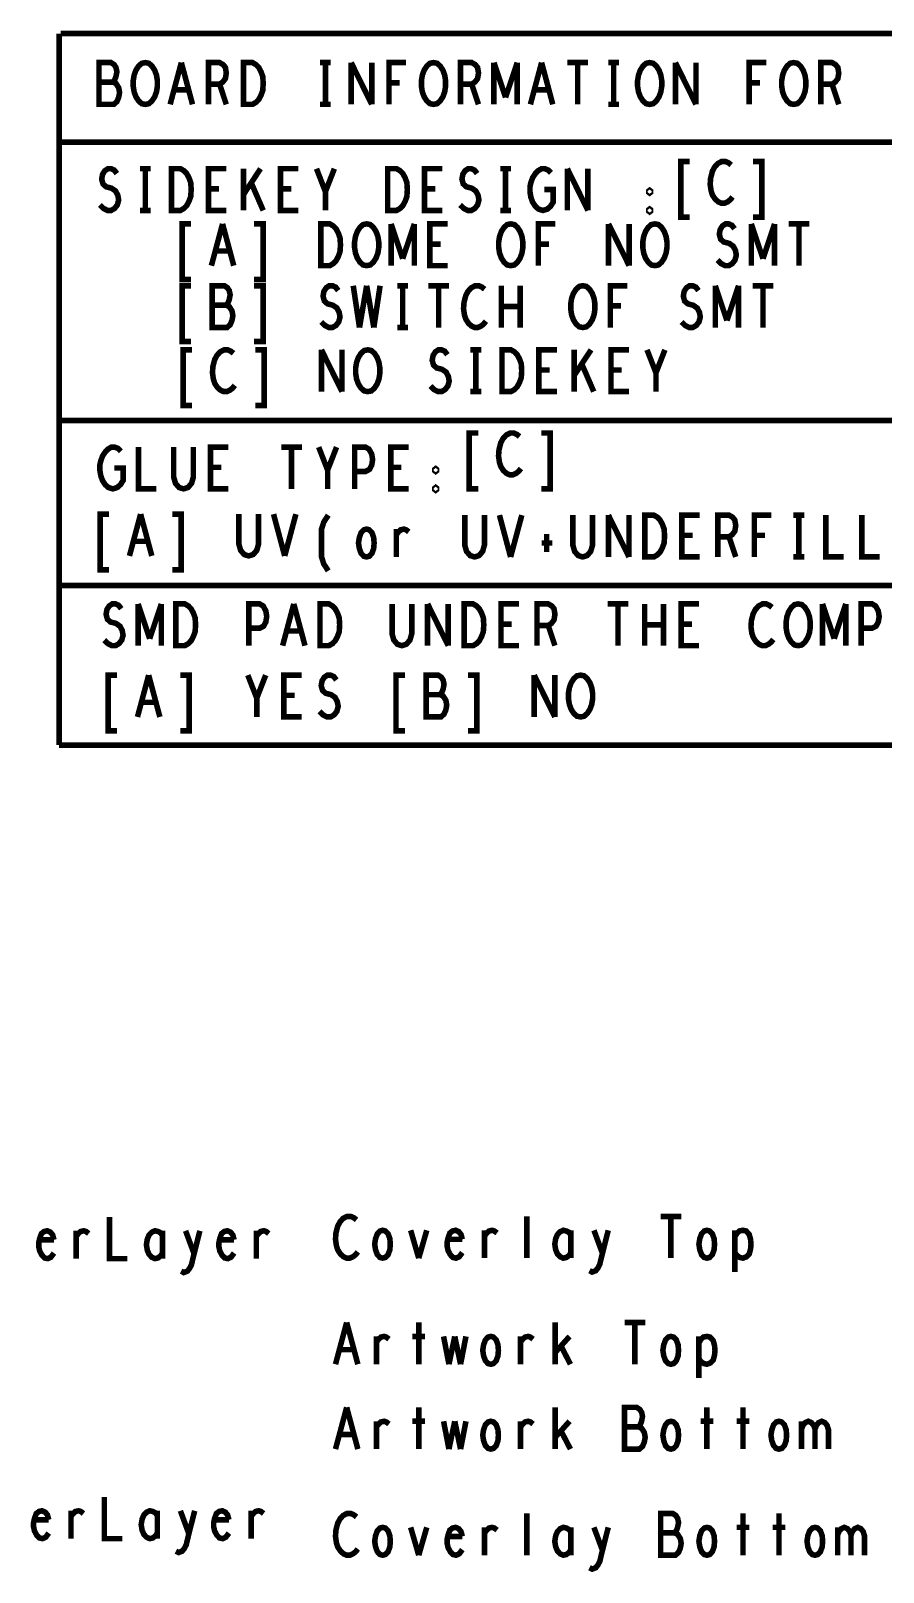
# Model space of a CAD drawing. Extents: x -81 to 328, y -202 to 89.
# Drawn here: x 165 to 195.7, y -7.6 to 47.8 of the extents above; entities that cross this region are included whole.
import ezdxf

# ---------------------------------------------------------------- set-up
doc = ezdxf.new("R2010")
doc.units = 0

msp = doc.modelspace()

# ---------------------------------------------------------------- linework, layer by layer
for points, const_width in [([(166.047, 47.676), (166.047, 22.127)], 0.203), ([(211.986, 47.679), (166.101, 47.679)], 0.203), ([(167.982, 45.939), (168.046, 46.014), (168.094, 46.139), (168.127, 46.314), (168.094, 46.464), (168.03, 46.564), (167.918, 46.639), (167.483, 46.639), (167.483, 45.139), (168.014, 45.139), (168.127, 45.239), (168.191, 45.389), (168.223, 45.564), (168.191, 45.739), (168.094, 45.889), (167.982, 45.939), (167.483, 45.939)], 0.2), ([(170.041, 45.139), (170.443, 46.639)], 0.2), ([(170.443, 46.639), (170.845, 45.139)], 0.2), ([(171.416, 45.139), (171.416, 46.639), (171.818, 46.639), (171.947, 46.564), (172.027, 46.464), (172.059, 46.264), (172.027, 46.064), (171.931, 45.939), (171.818, 45.864), (171.416, 45.864)], 0.2), ([(175.43, 46.639), (175.815, 46.639)], 0.2), ([(175.622, 46.639), (175.622, 45.139)], 0.2), ([(176.547, 45.139), (176.547, 46.639)], 0.2), ([(176.547, 46.639), (177.287, 45.139)], 0.2), ([(177.287, 45.139), (177.287, 46.639)], 0.2), ([(177.907, 45.139), (177.907, 46.639), (178.518, 46.639)], 0.2), ([(180.48, 45.139), (180.48, 46.639), (180.882, 46.639), (181.011, 46.564), (181.091, 46.464), (181.124, 46.264), (181.091, 46.064), (180.995, 45.939), (180.882, 45.864), (180.48, 45.864)], 0.2), ([(181.679, 45.139), (181.679, 46.639)], 0.2), ([(181.679, 46.639), (182.097, 45.389)], 0.2), ([(182.097, 45.389), (182.515, 46.639)], 0.2), ([(182.515, 46.639), (182.515, 45.139)], 0.2), ([(182.99, 45.139), (183.392, 46.639)], 0.2), ([(183.392, 46.639), (183.794, 45.139)], 0.2), ([(184.317, 46.639), (185.057, 46.639)], 0.2), ([(184.687, 46.639), (184.687, 45.139)], 0.2), ([(185.789, 46.639), (186.175, 46.639)], 0.2), ([(185.981, 46.639), (185.981, 45.139)], 0.2), ([(188.201, 45.139), (188.201, 46.639)], 0.2), ([(188.201, 46.639), (188.941, 45.139)], 0.2), ([(188.941, 45.139), (188.941, 46.639)], 0.2), ([(190.855, 45.139), (190.855, 46.639), (191.467, 46.639)], 0.2), ([(193.429, 45.139), (193.429, 46.639), (193.831, 46.639), (193.96, 46.564), (194.04, 46.464), (194.073, 46.264), (194.04, 46.064), (193.944, 45.939), (193.831, 45.864), (193.429, 45.864)], 0.2), ([(171.818, 45.864), (172.059, 45.139)], 0.2), ([(178.293, 45.914), (177.907, 45.914)], 0.2), ([(180.882, 45.864), (181.124, 45.139)], 0.2), ([(191.242, 45.914), (190.855, 45.914)], 0.2), ([(193.831, 45.864), (194.073, 45.139)], 0.2), ([(170.7, 45.664), (170.185, 45.664)], 0.2), ([(183.649, 45.664), (183.134, 45.664)], 0.2), ([(175.43, 45.139), (175.815, 45.139)], 0.2), ([(185.789, 45.139), (186.175, 45.139)], 0.2), ([(166.058, 43.787), (211.986, 43.787)], 0.203), ([(188.719, 43.09), (188.398, 43.09), (188.398, 41.089), (188.719, 41.089)], 0.2), ([(190.207, 42.965), (190.111, 43.04), (189.998, 43.09), (189.869, 43.09), (189.725, 43.015), (189.612, 42.89), (189.532, 42.74), (189.467, 42.49), (189.451, 42.265), (189.483, 42.04), (189.532, 41.889), (189.628, 41.739), (189.741, 41.639), (189.853, 41.589), (189.966, 41.589), (190.079, 41.639), (190.175, 41.714), (190.255, 41.814)], 0.2), ([(190.987, 41.089), (191.309, 41.089), (191.309, 43.09), (190.987, 43.09)], 0.2), ([(167.515, 41.529), (167.644, 41.404), (167.789, 41.329), (167.918, 41.329), (168.046, 41.404), (168.143, 41.529), (168.191, 41.704), (168.159, 41.879), (168.078, 42.029), (167.934, 42.129), (167.74, 42.179), (167.628, 42.279), (167.58, 42.454), (167.612, 42.629), (167.692, 42.754), (167.805, 42.829), (167.918, 42.829), (168.03, 42.779), (168.127, 42.654)], 0.2), ([(168.955, 42.829), (169.341, 42.829)], 0.2), ([(169.148, 42.829), (169.148, 41.329)], 0.2), ([(172.059, 41.329), (171.416, 41.329), (171.416, 42.829), (172.059, 42.829)], 0.2), ([(172.679, 41.329), (172.679, 42.829)], 0.2), ([(173.29, 42.829), (172.679, 41.904)], 0.2), ([(174.649, 41.329), (174.006, 41.329), (174.006, 42.829), (174.649, 42.829)], 0.2), ([(175.622, 41.329), (175.622, 42.004), (175.301, 42.829)], 0.2), ([(175.944, 42.829), (175.622, 42.004)], 0.2), ([(179.829, 41.329), (179.185, 41.329), (179.185, 42.829), (179.829, 42.829)], 0.2), ([(180.464, 41.529), (180.593, 41.404), (180.738, 41.329), (180.866, 41.329), (180.995, 41.404), (181.091, 41.529), (181.14, 41.704), (181.108, 41.879), (181.027, 42.029), (180.882, 42.129), (180.689, 42.179), (180.577, 42.279), (180.529, 42.454), (180.561, 42.629), (180.641, 42.754), (180.754, 42.829), (180.866, 42.829), (180.979, 42.779), (181.075, 42.654)], 0.2), ([(181.904, 42.829), (182.29, 42.829)], 0.2), ([(182.097, 42.829), (182.097, 41.329)], 0.2), ([(183.488, 42.079), (183.81, 42.079), (183.81, 41.629), (183.714, 41.479), (183.601, 41.379), (183.44, 41.329), (183.279, 41.379), (183.167, 41.479), (183.07, 41.629), (183.006, 41.804), (182.974, 42.004), (182.974, 42.179), (183.006, 42.329), (183.07, 42.504), (183.167, 42.654), (183.263, 42.754), (183.392, 42.829), (183.504, 42.829), (183.633, 42.779), (183.73, 42.679)], 0.2), ([(184.317, 41.329), (184.317, 42.829)], 0.2), ([(184.317, 42.829), (185.057, 41.329)], 0.2), ([(185.057, 41.329), (185.057, 42.829)], 0.2), ([(171.802, 42.104), (171.416, 42.104)], 0.2), ([(173.386, 41.329), (172.952, 42.329)], 0.2), ([(174.392, 42.104), (174.006, 42.104)], 0.2), ([(179.572, 42.104), (179.185, 42.104)], 0.2), ([(168.955, 41.329), (169.341, 41.329)], 0.2), ([(181.904, 41.329), (182.29, 41.329)], 0.2), ([(170.791, 40.847), (170.469, 40.847), (170.469, 38.847), (170.791, 38.847)], 0.2), ([(171.523, 39.347), (171.925, 40.847)], 0.2), ([(171.925, 40.847), (172.327, 39.347)], 0.2), ([(173.059, 38.847), (173.381, 38.847), (173.381, 40.847), (173.059, 40.847)], 0.2), ([(177.981, 39.347), (177.981, 40.847)], 0.2), ([(177.981, 40.847), (178.399, 39.597)], 0.2), ([(178.399, 39.597), (178.818, 40.847)], 0.2), ([(178.818, 40.847), (178.818, 39.347)], 0.2), ([(180.016, 39.347), (179.373, 39.347), (179.373, 40.847), (180.016, 40.847)], 0.2), ([(183.273, 39.347), (183.273, 40.847), (183.885, 40.847)], 0.2), ([(185.799, 39.347), (185.799, 40.847)], 0.2), ([(185.799, 40.847), (186.539, 39.347)], 0.2), ([(186.539, 39.347), (186.539, 40.847)], 0.2), ([(189.716, 39.547), (189.844, 39.422), (189.989, 39.347), (190.118, 39.347), (190.246, 39.422), (190.343, 39.547), (190.391, 39.722), (190.359, 39.897), (190.279, 40.047), (190.134, 40.147), (189.941, 40.197), (189.828, 40.297), (189.78, 40.472), (189.812, 40.647), (189.893, 40.772), (190.005, 40.847), (190.118, 40.847), (190.23, 40.797), (190.327, 40.672)], 0.2), ([(190.93, 39.347), (190.93, 40.847)], 0.2), ([(190.93, 40.847), (191.348, 39.597)], 0.2), ([(191.348, 39.597), (191.767, 40.847)], 0.2), ([(191.767, 40.847), (191.767, 39.347)], 0.2), ([(192.273, 40.847), (193.013, 40.847)], 0.2), ([(192.643, 40.847), (192.643, 39.347)], 0.2), ([(172.182, 39.872), (171.668, 39.872)], 0.2), ([(179.759, 40.122), (179.373, 40.122)], 0.2), ([(183.659, 40.122), (183.273, 40.122)], 0.2), ([(170.791, 38.626), (170.469, 38.626), (170.469, 36.626), (170.791, 36.626)], 0.2), ([(172.054, 37.926), (172.118, 38.001), (172.166, 38.126), (172.198, 38.301), (172.166, 38.451), (172.102, 38.551), (171.989, 38.626), (171.555, 38.626), (171.555, 37.126), (172.086, 37.126), (172.198, 37.226), (172.263, 37.376), (172.295, 37.551), (172.263, 37.726), (172.166, 37.876), (172.054, 37.926), (171.555, 37.926)], 0.2), ([(173.059, 36.626), (173.381, 36.626), (173.381, 38.626), (173.059, 38.626)], 0.2), ([(175.472, 37.326), (175.601, 37.201), (175.745, 37.126), (175.874, 37.126), (176.003, 37.201), (176.099, 37.326), (176.147, 37.501), (176.115, 37.676), (176.035, 37.826), (175.89, 37.926), (175.697, 37.976), (175.585, 38.076), (175.536, 38.251), (175.569, 38.426), (175.649, 38.551), (175.762, 38.626), (175.874, 38.626), (175.987, 38.576), (176.083, 38.451)], 0.2), ([(176.622, 38.626), (176.847, 37.126)], 0.2), ([(176.847, 37.126), (177.104, 38.626)], 0.2), ([(177.104, 38.626), (177.362, 37.126)], 0.2), ([(177.362, 37.126), (177.587, 38.626)], 0.2), ([(178.207, 38.626), (178.592, 38.626)], 0.2), ([(178.399, 38.626), (178.399, 37.126)], 0.2), ([(179.324, 38.626), (180.064, 38.626)], 0.2), ([(179.694, 38.626), (179.694, 37.126)], 0.2), ([(181.343, 38.501), (181.247, 38.576), (181.134, 38.626), (181.005, 38.626), (180.861, 38.551), (180.748, 38.426), (180.668, 38.276), (180.603, 38.026), (180.587, 37.801), (180.619, 37.576), (180.668, 37.426), (180.764, 37.276), (180.877, 37.176), (180.989, 37.126), (181.102, 37.126), (181.214, 37.176), (181.311, 37.251), (181.391, 37.351)], 0.2), ([(181.946, 37.126), (181.946, 38.626)], 0.2), ([(182.622, 38.626), (182.622, 37.126)], 0.2), ([(185.863, 37.126), (185.863, 38.626), (186.475, 38.626)], 0.2), ([(188.421, 37.326), (188.549, 37.201), (188.694, 37.126), (188.823, 37.126), (188.952, 37.201), (189.048, 37.326), (189.096, 37.501), (189.064, 37.676), (188.984, 37.826), (188.839, 37.926), (188.646, 37.976), (188.533, 38.076), (188.485, 38.251), (188.517, 38.426), (188.598, 38.551), (188.71, 38.626), (188.823, 38.626), (188.936, 38.576), (189.032, 38.451)], 0.2), ([(189.635, 37.126), (189.635, 38.626)], 0.2), ([(189.635, 38.626), (190.053, 37.376)], 0.2), ([(190.053, 37.376), (190.472, 38.626)], 0.2), ([(190.472, 38.626), (190.472, 37.126)], 0.2), ([(190.978, 38.626), (191.718, 38.626)], 0.2), ([(191.348, 38.626), (191.348, 37.126)], 0.2), ([(182.622, 37.876), (181.946, 37.876)], 0.2), ([(186.249, 37.901), (185.863, 37.901)], 0.2), ([(178.207, 37.126), (178.592, 37.126)], 0.2), ([(170.83, 36.324), (170.508, 36.324), (170.508, 34.324), (170.83, 34.324)], 0.2), ([(172.318, 36.199), (172.222, 36.274), (172.109, 36.324), (171.98, 36.324), (171.835, 36.249), (171.723, 36.124), (171.642, 35.974), (171.578, 35.724), (171.562, 35.499), (171.594, 35.274), (171.642, 35.124), (171.739, 34.974), (171.851, 34.874), (171.964, 34.824), (172.077, 34.824), (172.189, 34.874), (172.286, 34.949), (172.366, 35.049)], 0.2), ([(173.098, 34.324), (173.42, 34.324), (173.42, 36.324), (173.098, 36.324)], 0.2), ([(175.479, 34.824), (175.479, 36.324)], 0.2), ([(175.479, 36.324), (176.219, 34.824)], 0.2), ([(176.219, 34.824), (176.219, 36.324)], 0.2), ([(179.396, 35.024), (179.524, 34.899), (179.669, 34.824), (179.798, 34.824), (179.926, 34.899), (180.023, 35.024), (180.071, 35.199), (180.039, 35.374), (179.959, 35.524), (179.814, 35.624), (179.621, 35.674), (179.508, 35.774), (179.46, 35.949), (179.492, 36.124), (179.573, 36.249), (179.685, 36.324), (179.798, 36.324), (179.91, 36.274), (180.007, 36.149)], 0.2), ([(180.835, 36.324), (181.221, 36.324)], 0.2), ([(181.028, 36.324), (181.028, 34.824)], 0.2), ([(183.94, 34.824), (183.296, 34.824), (183.296, 36.324), (183.94, 36.324)], 0.2), ([(184.559, 34.824), (184.559, 36.324)], 0.2), ([(185.17, 36.324), (184.559, 35.399)], 0.2), ([(186.53, 34.824), (185.886, 34.824), (185.886, 36.324), (186.53, 36.324)], 0.2), ([(187.503, 34.824), (187.503, 35.499), (187.181, 36.324)], 0.2), ([(187.825, 36.324), (187.503, 35.499)], 0.2), ([(183.683, 35.599), (183.296, 35.599)], 0.2), ([(185.267, 34.824), (184.833, 35.824)], 0.2), ([(186.272, 35.599), (185.886, 35.599)], 0.2), ([(180.835, 34.824), (181.221, 34.824)], 0.2), ([(166.101, 33.79), (211.976, 33.79)], 0.203), ([(181.113, 33.336), (180.791, 33.336), (180.791, 31.336), (181.113, 31.336)], 0.2), ([(182.6, 33.211), (182.504, 33.286), (182.391, 33.336), (182.263, 33.336), (182.118, 33.261), (182.005, 33.136), (181.925, 32.986), (181.861, 32.736), (181.845, 32.511), (181.877, 32.286), (181.925, 32.136), (182.021, 31.986), (182.134, 31.886), (182.246, 31.836), (182.359, 31.836), (182.472, 31.886), (182.568, 31.961), (182.649, 32.061)], 0.2), ([(183.381, 31.336), (183.702, 31.336), (183.702, 33.336), (183.381, 33.336)], 0.2), ([(168.029, 32.081), (168.35, 32.081), (168.35, 31.631), (168.254, 31.481), (168.141, 31.381), (167.98, 31.331), (167.819, 31.381), (167.707, 31.481), (167.61, 31.631), (167.546, 31.806), (167.514, 32.006), (167.514, 32.181), (167.546, 32.331), (167.61, 32.506), (167.707, 32.656), (167.803, 32.756), (167.932, 32.831), (168.045, 32.831), (168.173, 32.781), (168.27, 32.681)], 0.2), ([(168.905, 32.831), (168.905, 31.331), (169.549, 31.331)], 0.2), ([(170.168, 32.831), (170.168, 31.756), (170.232, 31.531), (170.361, 31.381), (170.522, 31.331), (170.683, 31.381), (170.811, 31.531), (170.876, 31.756), (170.876, 32.831)], 0.2), ([(172.138, 31.331), (171.495, 31.331), (171.495, 32.831), (172.138, 32.831)], 0.2), ([(174.037, 32.831), (174.777, 32.831)], 0.2), ([(174.406, 32.831), (174.406, 31.331)], 0.2), ([(175.701, 31.331), (175.701, 32.006), (175.38, 32.831)], 0.2), ([(176.023, 32.831), (175.701, 32.006)], 0.2), ([(176.675, 31.331), (176.675, 32.831), (177.061, 32.831), (177.189, 32.756), (177.286, 32.581), (177.318, 32.381), (177.286, 32.181), (177.206, 32.031), (177.061, 31.956), (176.675, 31.956)], 0.2), ([(178.613, 31.331), (177.97, 31.331), (177.97, 32.831), (178.613, 32.831)], 0.2), ([(171.881, 32.106), (171.495, 32.106)], 0.2), ([(178.356, 32.106), (177.97, 32.106)], 0.2), ([(167.846, 30.423), (167.524, 30.423), (167.524, 28.423), (167.846, 28.423)], 0.2), ([(168.578, 28.923), (168.98, 30.423)], 0.2), ([(168.98, 30.423), (169.382, 28.923)], 0.2), ([(170.114, 28.423), (170.436, 28.423), (170.436, 30.423), (170.114, 30.423)], 0.2), ([(172.511, 30.423), (172.511, 29.348), (172.575, 29.123), (172.704, 28.973), (172.864, 28.923), (173.025, 28.973), (173.154, 29.123), (173.218, 29.348), (173.218, 30.423)], 0.2), ([(173.757, 30.423), (174.159, 28.923)], 0.2), ([(174.159, 28.923), (174.561, 30.423)], 0.2), ([(175.724, 28.386), (175.563, 28.636), (175.482, 28.886), (175.482, 29.886), (175.563, 30.137), (175.724, 30.387)], 0.2), ([(180.63, 30.387), (180.63, 29.311), (180.694, 29.086), (180.823, 28.936), (180.984, 28.886), (181.145, 28.936), (181.273, 29.086), (181.337, 29.311), (181.337, 30.387)], 0.2), ([(181.877, 30.387), (182.278, 28.886)], 0.2), ([(182.278, 28.886), (182.681, 30.387)], 0.2), ([(184.515, 30.387), (184.515, 29.311), (184.579, 29.086), (184.707, 28.936), (184.868, 28.886), (185.029, 28.936), (185.158, 29.086), (185.222, 29.311), (185.222, 30.387)], 0.2), ([(185.793, 28.886), (185.793, 30.387)], 0.2), ([(185.793, 30.387), (186.533, 28.886)], 0.2), ([(186.533, 28.886), (186.533, 30.387)], 0.2), ([(189.075, 28.886), (188.431, 28.886), (188.431, 30.387), (189.075, 30.387)], 0.2), ([(189.726, 28.886), (189.726, 30.387), (190.128, 30.387), (190.257, 30.312), (190.337, 30.211), (190.37, 30.011), (190.337, 29.811), (190.241, 29.686), (190.128, 29.611), (189.726, 29.611)], 0.2), ([(191.037, 28.886), (191.037, 30.387), (191.648, 30.387)], 0.2), ([(192.445, 30.387), (192.831, 30.387)], 0.2), ([(192.638, 30.387), (192.638, 28.886)], 0.2), ([(193.611, 30.387), (193.611, 28.886), (194.254, 28.886)], 0.2), ([(194.906, 30.387), (194.906, 28.886), (195.549, 28.886)], 0.2), ([(178.169, 29.686), (178.249, 29.787), (178.329, 29.861), (178.442, 29.886), (178.523, 29.861), (178.619, 29.787)], 0.2), ([(178.169, 28.886), (178.169, 29.886)], 0.2), ([(169.237, 29.448), (168.722, 29.448)], 0.2), ([(183.397, 29.387), (183.783, 29.387)], 0.2), ([(183.573, 29.711), (183.573, 29.061)], 0.2), ([(188.817, 29.662), (188.431, 29.662)], 0.2), ([(190.128, 29.611), (190.37, 28.886)], 0.2), ([(191.423, 29.662), (191.037, 29.662)], 0.2), ([(192.445, 28.886), (192.831, 28.886)], 0.2), ([(166.049, 27.857), (211.981, 27.857)], 0.203), ([(167.673, 25.9), (167.802, 25.775), (167.947, 25.7), (168.076, 25.7), (168.204, 25.775), (168.301, 25.9), (168.349, 26.075), (168.317, 26.25), (168.236, 26.4), (168.092, 26.5), (167.898, 26.55), (167.786, 26.65), (167.738, 26.825), (167.77, 27), (167.85, 27.125), (167.963, 27.2), (168.076, 27.2), (168.188, 27.15), (168.285, 27.025)], 0.2), ([(168.888, 25.7), (168.888, 27.2)], 0.2), ([(168.888, 27.2), (169.306, 25.95)], 0.2), ([(169.306, 25.95), (169.724, 27.2)], 0.2), ([(169.724, 27.2), (169.724, 25.7)], 0.2), ([(172.869, 25.7), (172.869, 27.2), (173.255, 27.2), (173.384, 27.125), (173.48, 26.95), (173.512, 26.75), (173.48, 26.55), (173.4, 26.4), (173.255, 26.325), (172.869, 26.325)], 0.2), ([(174.084, 25.7), (174.485, 27.2)], 0.2), ([(174.485, 27.2), (174.888, 25.7)], 0.2), ([(178.017, 27.2), (178.017, 26.125), (178.081, 25.9), (178.209, 25.75), (178.37, 25.7), (178.531, 25.75), (178.66, 25.9), (178.724, 26.125), (178.724, 27.2)], 0.2), ([(179.295, 25.7), (179.295, 27.2)], 0.2), ([(179.295, 27.2), (180.035, 25.7)], 0.2), ([(180.035, 25.7), (180.035, 27.2)], 0.2), ([(182.577, 25.7), (181.933, 25.7), (181.933, 27.2), (182.577, 27.2)], 0.2), ([(183.228, 25.7), (183.228, 27.2), (183.63, 27.2), (183.759, 27.125), (183.839, 27.025), (183.872, 26.825), (183.839, 26.625), (183.743, 26.5), (183.63, 26.425), (183.228, 26.425)], 0.2), ([(185.77, 27.2), (186.51, 27.2)], 0.2), ([(186.139, 27.2), (186.139, 25.7)], 0.2), ([(187.097, 25.7), (187.097, 27.2)], 0.2), ([(187.772, 27.2), (187.772, 25.7)], 0.2), ([(189.051, 25.7), (188.408, 25.7), (188.408, 27.2), (189.051, 27.2)], 0.2), ([(191.673, 27.075), (191.577, 27.15), (191.464, 27.2), (191.335, 27.2), (191.191, 27.125), (191.078, 27), (190.997, 26.85), (190.933, 26.6), (190.917, 26.375), (190.949, 26.15), (190.997, 26), (191.094, 25.85), (191.207, 25.75), (191.319, 25.7), (191.432, 25.7), (191.544, 25.75), (191.641, 25.825), (191.721, 25.925)], 0.2), ([(193.491, 25.7), (193.491, 27.2)], 0.2), ([(193.491, 27.2), (193.909, 25.95)], 0.2), ([(193.909, 25.95), (194.327, 27.2)], 0.2), ([(194.327, 27.2), (194.327, 25.7)], 0.2), ([(194.882, 25.7), (194.882, 27.2), (195.268, 27.2), (195.397, 27.125), (195.493, 26.95), (195.526, 26.75), (195.493, 26.55), (195.413, 26.4), (195.268, 26.325), (194.882, 26.325)], 0.2), ([(182.319, 26.475), (181.933, 26.475)], 0.2), ([(188.794, 26.475), (188.408, 26.475)], 0.2), ([(174.743, 26.225), (174.228, 26.225)], 0.2), ([(183.63, 26.425), (183.872, 25.7)], 0.2), ([(187.772, 26.45), (187.097, 26.45)], 0.2), ([(168.135, 24.641), (167.813, 24.641), (167.813, 22.641), (168.135, 22.641)], 0.2), ([(168.867, 23.141), (169.269, 24.641)], 0.2), ([(169.269, 24.641), (169.671, 23.141)], 0.2), ([(170.403, 22.641), (170.725, 22.641), (170.725, 24.641), (170.403, 24.641)], 0.2), ([(173.154, 23.141), (173.154, 23.816), (172.832, 24.641)], 0.2), ([(173.476, 24.641), (173.154, 23.816)], 0.2), ([(174.77, 23.141), (174.127, 23.141), (174.127, 24.641), (174.77, 24.641)], 0.2), ([(175.406, 23.341), (175.534, 23.216), (175.679, 23.141), (175.808, 23.141), (175.937, 23.216), (176.033, 23.341), (176.081, 23.516), (176.049, 23.691), (175.969, 23.841), (175.824, 23.941), (175.631, 23.991), (175.518, 24.091), (175.47, 24.266), (175.502, 24.441), (175.583, 24.566), (175.696, 24.641), (175.808, 24.641), (175.921, 24.591), (176.017, 24.466)], 0.2), ([(178.478, 24.641), (178.157, 24.641), (178.157, 22.641), (178.478, 22.641)], 0.2), ([(179.741, 23.941), (179.805, 24.016), (179.853, 24.141), (179.886, 24.316), (179.853, 24.466), (179.789, 24.566), (179.677, 24.641), (179.242, 24.641), (179.242, 23.141), (179.773, 23.141), (179.886, 23.241), (179.95, 23.391), (179.982, 23.566), (179.95, 23.741), (179.853, 23.891), (179.741, 23.941), (179.242, 23.941)], 0.2), ([(180.746, 22.641), (181.068, 22.641), (181.068, 24.641), (180.746, 24.641)], 0.2), ([(183.127, 23.141), (183.127, 24.641)], 0.2), ([(183.127, 24.641), (183.867, 23.141)], 0.2), ([(183.867, 23.141), (183.867, 24.641)], 0.2), ([(174.513, 23.916), (174.127, 23.916)], 0.2), ([(169.527, 23.666), (169.012, 23.666)], 0.2), ([(166.049, 22.127), (212.013, 22.127)], 0.203), ([(167.861, 5.187), (167.861, 3.687), (168.504, 3.687)], 0.2), ([(176.74, 5.079), (176.644, 5.154), (176.531, 5.204), (176.402, 5.204), (176.257, 5.13), (176.145, 5.005), (176.064, 4.854), (176, 4.605), (175.984, 4.379), (176.016, 4.154), (176.064, 4.004), (176.161, 3.854), (176.273, 3.754), (176.386, 3.704), (176.499, 3.704), (176.611, 3.754), (176.708, 3.829), (176.788, 3.929)], 0.2), ([(182.86, 3.704), (182.86, 5.204)], 0.2), ([(187.67, 5.204), (188.41, 5.204)], 0.2), ([(188.04, 5.204), (188.04, 3.704)], 0.2), ([(165.866, 4.362), (165.818, 4.537), (165.738, 4.637), (165.625, 4.687), (165.512, 4.662), (165.416, 4.587), (165.352, 4.412), (165.319, 4.262), (165.319, 4.112), (165.352, 3.962), (165.432, 3.812), (165.528, 3.712), (165.641, 3.687), (165.754, 3.737), (165.866, 3.887)], 0.2), ([(165.352, 4.362), (165.866, 4.362)], 0.2), ([(166.663, 4.487), (166.743, 4.587), (166.823, 4.662), (166.936, 4.687), (167.016, 4.662), (167.113, 4.587)], 0.2), ([(166.663, 3.687), (166.663, 4.687)], 0.2), ([(169.767, 4.512), (169.703, 4.612), (169.606, 4.662), (169.494, 4.687), (169.381, 4.637), (169.285, 4.537), (169.22, 4.387), (169.188, 4.187), (169.22, 3.987), (169.285, 3.837), (169.381, 3.737), (169.494, 3.687), (169.606, 3.712), (169.703, 3.787), (169.767, 3.887)], 0.2), ([(169.767, 3.687), (169.767, 4.687)], 0.2), ([(170.435, 3.237), (170.531, 3.187), (170.66, 3.237), (170.74, 3.337), (170.805, 3.462), (170.901, 3.862), (171.11, 4.687)], 0.2), ([(170.596, 4.687), (170.901, 3.862)], 0.2), ([(172.341, 4.362), (172.293, 4.537), (172.212, 4.637), (172.099, 4.687), (171.987, 4.662), (171.89, 4.587), (171.826, 4.412), (171.794, 4.262), (171.794, 4.112), (171.826, 3.962), (171.906, 3.812), (172.003, 3.712), (172.115, 3.687), (172.228, 3.737), (172.341, 3.887)], 0.2), ([(171.826, 4.362), (172.341, 4.362)], 0.2), ([(173.137, 4.487), (173.218, 4.587), (173.298, 4.662), (173.41, 4.687), (173.491, 4.662), (173.587, 4.587)], 0.2), ([(173.137, 3.687), (173.137, 4.687)], 0.2), ([(178.686, 4.704), (178.976, 3.704)], 0.2), ([(178.976, 3.704), (179.265, 4.704)], 0.2), ([(180.544, 4.379), (180.496, 4.554), (180.415, 4.654), (180.303, 4.704), (180.19, 4.679), (180.094, 4.605), (180.03, 4.429), (179.997, 4.279), (179.997, 4.129), (180.03, 3.979), (180.11, 3.829), (180.206, 3.729), (180.319, 3.704), (180.432, 3.754), (180.544, 3.904)], 0.2), ([(180.03, 4.379), (180.544, 4.379)], 0.2), ([(181.341, 4.504), (181.421, 4.605), (181.501, 4.679), (181.614, 4.704), (181.694, 4.679), (181.791, 4.605)], 0.2), ([(181.341, 3.704), (181.341, 4.704)], 0.2), ([(184.445, 4.529), (184.381, 4.629), (184.284, 4.679), (184.172, 4.704), (184.059, 4.654), (183.963, 4.554), (183.898, 4.404), (183.866, 4.204), (183.898, 4.004), (183.963, 3.854), (184.059, 3.754), (184.172, 3.704), (184.284, 3.729), (184.381, 3.804), (184.445, 3.904)], 0.2), ([(184.445, 3.704), (184.445, 4.704)], 0.2), ([(185.113, 3.254), (185.209, 3.204), (185.338, 3.254), (185.418, 3.354), (185.482, 3.479), (185.579, 3.879), (185.788, 4.704)], 0.2), ([(185.273, 4.704), (185.579, 3.879)], 0.2), ([(190.34, 4.48), (190.421, 4.605), (190.501, 4.679), (190.63, 4.704), (190.743, 4.679), (190.855, 4.554), (190.903, 4.379), (190.919, 4.204), (190.903, 4.029), (190.855, 3.854), (190.759, 3.754), (190.63, 3.704), (190.517, 3.729), (190.405, 3.804), (190.34, 3.904)], 0.2), ([(190.34, 3.204), (190.34, 4.704)], 0.2), ([(175.984, -0.106), (176.386, 1.394)], 0.2), ([(176.386, 1.394), (176.788, -0.106)], 0.2), ([(178.976, 1.394), (178.976, -0.106)], 0.2), ([(183.882, -0.106), (183.882, 1.394)], 0.2), ([(186.375, 1.394), (187.115, 1.394)], 0.2), ([(186.745, 1.394), (186.745, -0.106)], 0.2), ([(177.456, 0.694), (177.536, 0.795), (177.617, 0.869), (177.729, 0.894), (177.81, 0.869), (177.906, 0.795)], 0.2), ([(177.456, -0.106), (177.456, 0.894)], 0.2), ([(178.751, 0.894), (179.201, 0.894)], 0.2), ([(179.869, 0.894), (180.062, -0.106)], 0.2), ([(180.062, -0.106), (180.271, 0.894)], 0.2), ([(180.271, 0.894), (180.48, -0.106)], 0.2), ([(180.48, -0.106), (180.673, 0.894)], 0.2), ([(182.635, 0.694), (182.716, 0.795), (182.796, 0.869), (182.909, 0.894), (182.989, 0.869), (183.086, 0.795)], 0.2), ([(182.635, -0.106), (182.635, 0.894)], 0.2), ([(184.397, 0.894), (183.882, 0.319)], 0.2), ([(184.091, 0.544), (184.429, -0.106)], 0.2), ([(189.046, 0.67), (189.126, 0.795), (189.206, 0.869), (189.335, 0.894), (189.448, 0.869), (189.56, 0.744), (189.608, 0.569), (189.624, 0.394), (189.608, 0.219), (189.56, 0.044), (189.464, -0.056), (189.335, -0.106), (189.222, -0.081), (189.11, -0.006), (189.046, 0.094)], 0.2), ([(189.046, -0.606), (189.046, 0.894)], 0.2), ([(176.644, 0.419), (176.129, 0.419)], 0.2), ([(175.984, -3.154), (176.386, -1.654)], 0.2), ([(176.386, -1.654), (176.788, -3.154)], 0.2), ([(178.976, -1.654), (178.976, -3.154)], 0.2), ([(183.882, -3.154), (183.882, -1.654)], 0.2), ([(186.874, -2.354), (186.938, -2.279), (186.986, -2.154), (187.019, -1.979), (186.986, -1.829), (186.922, -1.728), (186.81, -1.654), (186.375, -1.654), (186.375, -3.154), (186.906, -3.154), (187.019, -3.054), (187.083, -2.904), (187.115, -2.729), (187.083, -2.554), (186.986, -2.404), (186.874, -2.354), (186.375, -2.354)], 0.2), ([(189.335, -1.654), (189.335, -3.154)], 0.2), ([(190.63, -1.654), (190.63, -3.154)], 0.2), ([(177.456, -2.354), (177.536, -2.253), (177.617, -2.179), (177.729, -2.154), (177.81, -2.179), (177.906, -2.253)], 0.2), ([(177.456, -3.154), (177.456, -2.154)], 0.2), ([(178.751, -2.154), (179.201, -2.154)], 0.2), ([(179.869, -2.154), (180.062, -3.154)], 0.2), ([(180.062, -3.154), (180.271, -2.154)], 0.2), ([(180.271, -2.154), (180.48, -3.154)], 0.2), ([(180.48, -3.154), (180.673, -2.154)], 0.2), ([(182.635, -2.354), (182.716, -2.253), (182.796, -2.179), (182.909, -2.154), (182.989, -2.179), (183.086, -2.253)], 0.2), ([(182.635, -3.154), (182.635, -2.154)], 0.2), ([(184.397, -2.154), (183.882, -2.729)], 0.2), ([(189.11, -2.154), (189.56, -2.154)], 0.2), ([(190.405, -2.154), (190.855, -2.154)], 0.2), ([(192.737, -2.429), (192.785, -2.304), (192.866, -2.204), (192.979, -2.154), (193.091, -2.204), (193.172, -2.304), (193.22, -2.429), (193.22, -3.154)], 0.2), ([(192.737, -3.154), (192.737, -2.154)], 0.2), ([(193.22, -2.429), (193.268, -2.304), (193.348, -2.204), (193.461, -2.154), (193.573, -2.204), (193.654, -2.304), (193.702, -2.454), (193.702, -3.154)], 0.2), ([(176.644, -2.629), (176.129, -2.629)], 0.2), ([(184.091, -2.504), (184.429, -3.154)], 0.2), ([(167.674, -4.868), (167.674, -6.369), (168.317, -6.369)], 0.2), ([(165.679, -5.693), (165.631, -5.518), (165.551, -5.419), (165.438, -5.369), (165.326, -5.393), (165.229, -5.468), (165.165, -5.644), (165.133, -5.793), (165.133, -5.944), (165.165, -6.093), (165.245, -6.244), (165.342, -6.344), (165.454, -6.369), (165.567, -6.319), (165.679, -6.169)], 0.2), ([(166.476, -5.568), (166.556, -5.468), (166.636, -5.393), (166.749, -5.369), (166.829, -5.393), (166.926, -5.468)], 0.2), ([(166.476, -6.369), (166.476, -5.369)], 0.2), ([(169.58, -5.544), (169.516, -5.443), (169.419, -5.393), (169.307, -5.369), (169.194, -5.419), (169.098, -5.518), (169.033, -5.669), (169.001, -5.868), (169.033, -6.069), (169.098, -6.219), (169.194, -6.319), (169.307, -6.369), (169.419, -6.344), (169.516, -6.268), (169.58, -6.169)], 0.2), ([(169.58, -6.369), (169.58, -5.369)], 0.2), ([(170.248, -6.819), (170.344, -6.869), (170.473, -6.819), (170.553, -6.719), (170.618, -6.594), (170.714, -6.194), (170.923, -5.369)], 0.2), ([(170.409, -5.369), (170.714, -6.194)], 0.2), ([(172.154, -5.693), (172.106, -5.518), (172.025, -5.419), (171.913, -5.369), (171.8, -5.393), (171.703, -5.468), (171.639, -5.644), (171.607, -5.793), (171.607, -5.944), (171.639, -6.093), (171.719, -6.244), (171.816, -6.344), (171.929, -6.369), (172.041, -6.319), (172.154, -6.169)], 0.2), ([(172.95, -5.568), (173.031, -5.468), (173.111, -5.393), (173.223, -5.369), (173.304, -5.393), (173.4, -5.468)], 0.2), ([(172.95, -6.369), (172.95, -5.369)], 0.2), ([(176.74, -5.589), (176.644, -5.514), (176.531, -5.464), (176.402, -5.464), (176.257, -5.538), (176.145, -5.663), (176.064, -5.814), (176, -6.063), (175.984, -6.289), (176.016, -6.514), (176.064, -6.664), (176.161, -6.814), (176.273, -6.914), (176.386, -6.964), (176.499, -6.964), (176.611, -6.914), (176.708, -6.839), (176.788, -6.739)], 0.2), ([(182.86, -6.964), (182.86, -5.464)], 0.2), ([(188.169, -6.164), (188.233, -6.089), (188.281, -5.964), (188.314, -5.789), (188.281, -5.639), (188.217, -5.538), (188.105, -5.464), (187.67, -5.464), (187.67, -6.964), (188.201, -6.964), (188.314, -6.864), (188.378, -6.714), (188.41, -6.539), (188.378, -6.364), (188.281, -6.214), (188.169, -6.164), (187.67, -6.164)], 0.2), ([(190.63, -5.464), (190.63, -6.964)], 0.2), ([(191.925, -5.464), (191.925, -6.964)], 0.2), ([(165.165, -5.693), (165.679, -5.693)], 0.2), ([(171.639, -5.693), (172.154, -5.693)], 0.2), ([(178.686, -5.964), (178.976, -6.964)], 0.2), ([(178.976, -6.964), (179.265, -5.964)], 0.2), ([(180.544, -6.289), (180.496, -6.114), (180.415, -6.014), (180.303, -5.964), (180.19, -5.989), (180.094, -6.063), (180.03, -6.239), (179.997, -6.389), (179.997, -6.539), (180.03, -6.689), (180.11, -6.839), (180.206, -6.939), (180.319, -6.964), (180.432, -6.914), (180.544, -6.764)], 0.2), ([(181.341, -6.164), (181.421, -6.063), (181.501, -5.989), (181.614, -5.964), (181.694, -5.989), (181.791, -6.063)], 0.2), ([(181.341, -6.964), (181.341, -5.964)], 0.2), ([(184.445, -6.139), (184.381, -6.039), (184.284, -5.989), (184.172, -5.964), (184.059, -6.014), (183.963, -6.114), (183.898, -6.264), (183.866, -6.464), (183.898, -6.664), (183.963, -6.814), (184.059, -6.914), (184.172, -6.964), (184.284, -6.939), (184.381, -6.864), (184.445, -6.764)], 0.2), ([(184.445, -6.964), (184.445, -5.964)], 0.2), ([(185.113, -7.414), (185.209, -7.464), (185.338, -7.414), (185.418, -7.314), (185.482, -7.189), (185.579, -6.789), (185.788, -5.964)], 0.2), ([(185.273, -5.964), (185.579, -6.789)], 0.2), ([(190.405, -5.964), (190.855, -5.964)], 0.2), ([(191.7, -5.964), (192.15, -5.964)], 0.2), ([(194.032, -6.239), (194.08, -6.114), (194.161, -6.014), (194.273, -5.964), (194.386, -6.014), (194.466, -6.114), (194.514, -6.239), (194.514, -6.964)], 0.2), ([(194.032, -6.964), (194.032, -5.964)], 0.2), ([(194.514, -6.239), (194.563, -6.114), (194.643, -6.014), (194.756, -5.964), (194.868, -6.014), (194.949, -6.114), (194.997, -6.264), (194.997, -6.964)], 0.2), ([(180.03, -6.289), (180.544, -6.289)], 0.2)]:
    msp.add_lwpolyline(points, dxfattribs=dict(const_width=const_width))
at = {"const_width": 0.2}
for points in [[(169.148, 45.139), (169.019, 45.164), (168.907, 45.264), (168.81, 45.414), (168.746, 45.589), (168.714, 45.789), (168.714, 45.989), (168.746, 46.189), (168.81, 46.364), (168.907, 46.514), (169.019, 46.614), (169.148, 46.639), (169.277, 46.614), (169.389, 46.514), (169.486, 46.364), (169.55, 46.189), (169.582, 45.989), (169.582, 45.789), (169.55, 45.589), (169.486, 45.414), (169.389, 45.264), (169.277, 45.164)], [(172.679, 45.139), (172.679, 46.639), (173.001, 46.639), (173.129, 46.564), (173.226, 46.464), (173.306, 46.314), (173.37, 46.139), (173.386, 45.889), (173.37, 45.639), (173.306, 45.464), (173.226, 45.314), (173.129, 45.214), (173.001, 45.139)], [(179.507, 45.139), (179.379, 45.164), (179.266, 45.264), (179.169, 45.414), (179.105, 45.589), (179.073, 45.789), (179.073, 45.989), (179.105, 46.189), (179.169, 46.364), (179.266, 46.514), (179.379, 46.614), (179.507, 46.639), (179.636, 46.614), (179.748, 46.514), (179.845, 46.364), (179.909, 46.189), (179.941, 45.989), (179.941, 45.789), (179.909, 45.589), (179.845, 45.414), (179.748, 45.264), (179.636, 45.164)], [(187.276, 45.139), (187.148, 45.164), (187.035, 45.264), (186.939, 45.414), (186.875, 45.589), (186.842, 45.789), (186.842, 45.989), (186.875, 46.189), (186.939, 46.364), (187.035, 46.514), (187.148, 46.614), (187.276, 46.639), (187.405, 46.614), (187.518, 46.514), (187.614, 46.364), (187.678, 46.189), (187.711, 45.989), (187.711, 45.789), (187.678, 45.589), (187.614, 45.414), (187.518, 45.264), (187.405, 45.164)], [(192.456, 45.139), (192.327, 45.164), (192.215, 45.264), (192.118, 45.414), (192.054, 45.589), (192.022, 45.789), (192.022, 45.989), (192.054, 46.189), (192.118, 46.364), (192.215, 46.514), (192.327, 46.614), (192.456, 46.639), (192.585, 46.614), (192.697, 46.514), (192.794, 46.364), (192.858, 46.189), (192.89, 45.989), (192.89, 45.789), (192.858, 45.589), (192.794, 45.414), (192.697, 45.264), (192.585, 45.164)], [(170.089, 41.329), (170.089, 42.829), (170.411, 42.829), (170.539, 42.754), (170.636, 42.654), (170.716, 42.504), (170.781, 42.329), (170.797, 42.079), (170.781, 41.829), (170.716, 41.654), (170.636, 41.504), (170.539, 41.404), (170.411, 41.329)], [(177.859, 41.329), (177.859, 42.829), (178.18, 42.829), (178.309, 42.754), (178.405, 42.654), (178.486, 42.504), (178.55, 42.329), (178.566, 42.079), (178.55, 41.829), (178.486, 41.654), (178.405, 41.504), (178.309, 41.404), (178.18, 41.329)], [(187.276, 41.954), (187.244, 41.979), (187.244, 42.029), (187.276, 42.054), (187.309, 42.029), (187.309, 41.979)], [(187.276, 41.279), (187.244, 41.304), (187.244, 41.354), (187.276, 41.379), (187.309, 41.354), (187.309, 41.304)], [(175.456, 39.347), (175.456, 40.847), (175.778, 40.847), (175.906, 40.772), (176.003, 40.672), (176.083, 40.522), (176.147, 40.347), (176.163, 40.097), (176.147, 39.847), (176.083, 39.672), (176.003, 39.522), (175.906, 39.422), (175.778, 39.347)], [(177.104, 39.347), (176.976, 39.372), (176.863, 39.472), (176.767, 39.622), (176.703, 39.797), (176.67, 39.997), (176.67, 40.197), (176.703, 40.397), (176.767, 40.572), (176.863, 40.722), (176.976, 40.822), (177.104, 40.847), (177.233, 40.822), (177.346, 40.722), (177.442, 40.572), (177.507, 40.397), (177.539, 40.197), (177.539, 39.997), (177.507, 39.797), (177.442, 39.622), (177.346, 39.472), (177.233, 39.372)], [(182.284, 39.347), (182.155, 39.372), (182.043, 39.472), (181.946, 39.622), (181.882, 39.797), (181.85, 39.997), (181.85, 40.197), (181.882, 40.397), (181.946, 40.572), (182.043, 40.722), (182.155, 40.822), (182.284, 40.847), (182.413, 40.822), (182.525, 40.722), (182.622, 40.572), (182.686, 40.397), (182.718, 40.197), (182.718, 39.997), (182.686, 39.797), (182.622, 39.622), (182.525, 39.472), (182.413, 39.372)], [(187.464, 39.347), (187.335, 39.372), (187.223, 39.472), (187.126, 39.622), (187.062, 39.797), (187.029, 39.997), (187.029, 40.197), (187.062, 40.397), (187.126, 40.572), (187.223, 40.722), (187.335, 40.822), (187.464, 40.847), (187.592, 40.822), (187.705, 40.722), (187.801, 40.572), (187.866, 40.397), (187.898, 40.197), (187.898, 39.997), (187.866, 39.797), (187.801, 39.622), (187.705, 39.472), (187.592, 39.372)], [(184.874, 37.126), (184.745, 37.151), (184.633, 37.251), (184.536, 37.401), (184.472, 37.576), (184.44, 37.776), (184.44, 37.976), (184.472, 38.176), (184.536, 38.351), (184.633, 38.501), (184.745, 38.601), (184.874, 38.626), (185.003, 38.601), (185.115, 38.501), (185.212, 38.351), (185.276, 38.176), (185.308, 37.976), (185.308, 37.776), (185.276, 37.576), (185.212, 37.401), (185.115, 37.251), (185.003, 37.151)], [(177.144, 34.824), (177.015, 34.849), (176.903, 34.949), (176.806, 35.099), (176.742, 35.274), (176.709, 35.474), (176.709, 35.674), (176.742, 35.874), (176.806, 36.049), (176.903, 36.199), (177.015, 36.299), (177.144, 36.324), (177.272, 36.299), (177.385, 36.199), (177.481, 36.049), (177.546, 35.874), (177.578, 35.674), (177.578, 35.474), (177.546, 35.274), (177.481, 35.099), (177.385, 34.949), (177.272, 34.849)], [(181.97, 34.824), (181.97, 36.324), (182.291, 36.324), (182.42, 36.249), (182.516, 36.149), (182.597, 35.999), (182.661, 35.824), (182.677, 35.574), (182.661, 35.324), (182.597, 35.149), (182.516, 34.999), (182.42, 34.899), (182.291, 34.824)], [(179.586, 31.956), (179.554, 31.981), (179.554, 32.031), (179.586, 32.056), (179.618, 32.031), (179.618, 31.981)], [(179.586, 31.281), (179.554, 31.306), (179.554, 31.356), (179.586, 31.381), (179.618, 31.356), (179.618, 31.306)], [(187.104, 28.886), (187.104, 30.387), (187.426, 30.387), (187.555, 30.312), (187.651, 30.211), (187.732, 30.061), (187.796, 29.886), (187.812, 29.636), (187.796, 29.387), (187.732, 29.211), (187.651, 29.061), (187.555, 28.961), (187.426, 28.886)], [(177.099, 28.886), (177.003, 28.911), (176.906, 29.011), (176.842, 29.186), (176.81, 29.387), (176.842, 29.586), (176.906, 29.761), (177.003, 29.861), (177.099, 29.886), (177.195, 29.861), (177.292, 29.761), (177.356, 29.586), (177.372, 29.387), (177.356, 29.186), (177.292, 29.011), (177.195, 28.911)], [(170.247, 25.7), (170.247, 27.2), (170.569, 27.2), (170.697, 27.125), (170.794, 27.025), (170.874, 26.875), (170.939, 26.7), (170.955, 26.45), (170.939, 26.2), (170.874, 26.025), (170.794, 25.875), (170.697, 25.775), (170.569, 25.7)], [(175.427, 25.7), (175.427, 27.2), (175.748, 27.2), (175.877, 27.125), (175.973, 27.025), (176.054, 26.875), (176.118, 26.7), (176.134, 26.45), (176.118, 26.2), (176.054, 26.025), (175.973, 25.875), (175.877, 25.775), (175.748, 25.7)], [(180.606, 25.7), (180.606, 27.2), (180.928, 27.2), (181.056, 27.125), (181.153, 27.025), (181.233, 26.875), (181.298, 26.7), (181.314, 26.45), (181.298, 26.2), (181.233, 26.025), (181.153, 25.875), (181.056, 25.775), (180.928, 25.7)], [(192.614, 25.7), (192.485, 25.725), (192.373, 25.825), (192.276, 25.975), (192.212, 26.15), (192.18, 26.35), (192.18, 26.55), (192.212, 26.75), (192.276, 26.925), (192.373, 27.075), (192.485, 27.175), (192.614, 27.2), (192.743, 27.175), (192.855, 27.075), (192.952, 26.925), (193.016, 26.75), (193.048, 26.55), (193.048, 26.35), (193.016, 26.15), (192.952, 25.975), (192.855, 25.825), (192.743, 25.725)], [(184.792, 23.141), (184.663, 23.166), (184.551, 23.266), (184.454, 23.416), (184.39, 23.591), (184.358, 23.791), (184.358, 23.991), (184.39, 24.191), (184.454, 24.366), (184.551, 24.516), (184.663, 24.616), (184.792, 24.641), (184.921, 24.616), (185.033, 24.516), (185.13, 24.366), (185.194, 24.191), (185.226, 23.991), (185.226, 23.791), (185.194, 23.591), (185.13, 23.416), (185.033, 23.266), (184.921, 23.166)], [(177.681, 3.704), (177.585, 3.729), (177.488, 3.829), (177.424, 4.004), (177.392, 4.204), (177.424, 4.404), (177.488, 4.579), (177.585, 4.679), (177.681, 4.704), (177.777, 4.679), (177.874, 4.579), (177.938, 4.404), (177.954, 4.204), (177.938, 4.004), (177.874, 3.829), (177.777, 3.729)], [(189.335, 3.704), (189.239, 3.729), (189.142, 3.829), (189.078, 4.004), (189.046, 4.204), (189.078, 4.404), (189.142, 4.579), (189.239, 4.679), (189.335, 4.704), (189.431, 4.679), (189.528, 4.579), (189.592, 4.404), (189.608, 4.204), (189.592, 4.004), (189.528, 3.829), (189.431, 3.729)], [(181.566, -0.106), (181.469, -0.081), (181.373, 0.019), (181.308, 0.194), (181.276, 0.394), (181.308, 0.594), (181.373, 0.769), (181.469, 0.869), (181.566, 0.894), (181.662, 0.869), (181.759, 0.769), (181.823, 0.594), (181.839, 0.394), (181.823, 0.194), (181.759, 0.019), (181.662, -0.081)], [(188.04, -0.106), (187.944, -0.081), (187.847, 0.019), (187.783, 0.194), (187.751, 0.394), (187.783, 0.594), (187.847, 0.769), (187.944, 0.869), (188.04, 0.894), (188.137, 0.869), (188.233, 0.769), (188.298, 0.594), (188.314, 0.394), (188.298, 0.194), (188.233, 0.019), (188.137, -0.081)], [(181.566, -3.154), (181.469, -3.129), (181.373, -3.029), (181.308, -2.854), (181.276, -2.654), (181.308, -2.454), (181.373, -2.279), (181.469, -2.179), (181.566, -2.154), (181.662, -2.179), (181.759, -2.279), (181.823, -2.454), (181.839, -2.654), (181.823, -2.854), (181.759, -3.029), (181.662, -3.129)], [(188.04, -3.154), (187.944, -3.129), (187.847, -3.029), (187.783, -2.854), (187.751, -2.654), (187.783, -2.454), (187.847, -2.279), (187.944, -2.179), (188.04, -2.154), (188.137, -2.179), (188.233, -2.279), (188.298, -2.454), (188.314, -2.654), (188.298, -2.854), (188.233, -3.029), (188.137, -3.129)], [(191.925, -3.154), (191.828, -3.129), (191.732, -3.029), (191.667, -2.854), (191.635, -2.654), (191.667, -2.454), (191.732, -2.279), (191.828, -2.179), (191.925, -2.154), (192.021, -2.179), (192.118, -2.279), (192.182, -2.454), (192.198, -2.654), (192.182, -2.854), (192.118, -3.029), (192.021, -3.129)], [(177.681, -6.964), (177.585, -6.939), (177.488, -6.839), (177.424, -6.664), (177.392, -6.464), (177.424, -6.264), (177.488, -6.089), (177.585, -5.989), (177.681, -5.964), (177.777, -5.989), (177.874, -6.089), (177.938, -6.264), (177.954, -6.464), (177.938, -6.664), (177.874, -6.839), (177.777, -6.939)], [(189.335, -6.964), (189.239, -6.939), (189.142, -6.839), (189.078, -6.664), (189.046, -6.464), (189.078, -6.264), (189.142, -6.089), (189.239, -5.989), (189.335, -5.964), (189.431, -5.989), (189.528, -6.089), (189.592, -6.264), (189.608, -6.464), (189.592, -6.664), (189.528, -6.839), (189.431, -6.939)], [(193.22, -6.964), (193.123, -6.939), (193.027, -6.839), (192.962, -6.664), (192.93, -6.464), (192.962, -6.264), (193.027, -6.089), (193.123, -5.989), (193.22, -5.964), (193.316, -5.989), (193.413, -6.089), (193.477, -6.264), (193.493, -6.464), (193.477, -6.664), (193.413, -6.839), (193.316, -6.939)]]:
    msp.add_lwpolyline(points, close=True, dxfattribs=at)

doc.saveas('drawing.dxf')
